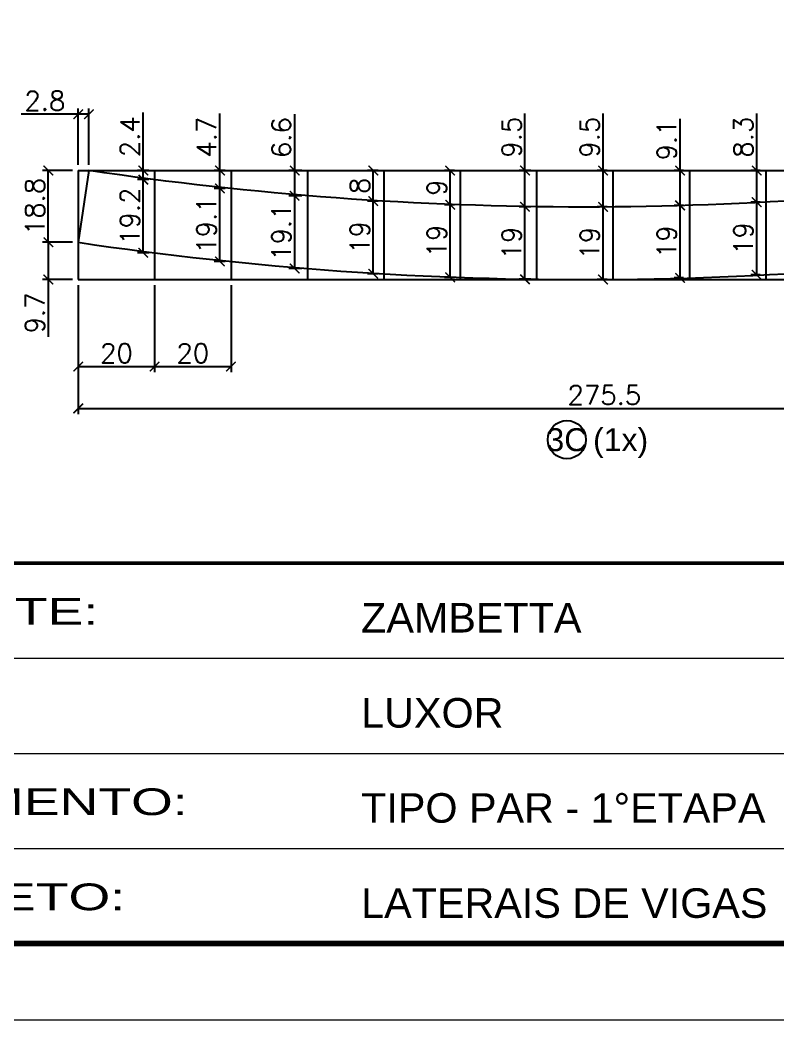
# Model space of a CAD drawing. Extents: x 3309 to 9563, y -2522 to 14608.
# Drawn here: x 5428 to 5825, y 5518 to 6042 of the extents above; entities that cross this region are included whole.
import ezdxf
from ezdxf.enums import TextEntityAlignment as Align

# ---------------------------------------------------------------- set-up
doc = ezdxf.new("R2010")
doc.units = 0
doc.header["$PDMODE"] = 35
doc.header["$PDSIZE"] = -10
doc.linetypes.add('CONTINUO', pattern=[0])
doc.linetypes.add('DASHED', pattern=[0.75, 0.5, -0.25])
doc.layers.add('COTA', color=241, linetype='Continuous')
doc.layers.add('Romaneio', color=10, linetype='Continuous')
doc.layers.add('Folhas', color=255, linetype='Continuous', lineweight=9)
doc.layers.add('SARRAFO DE PRESSAO', color=251, linetype='DASHED', lineweight=9)
doc.styles.add('ARIAL', font='arial.ttf')
doc.styles.add('Romans', font='romans.shx')
doc.styles.add('Tecnologia', font='')
doc.styles.get('Tecnologia').set_extended_font_data('Forgotten Futurist')
doc.dimstyles.new('Cota Seção (2x)', dxfattribs={"dimtxt": 10, "dimasz": 5, "dimexe": 3, "dimexo": 3, "dimgap": 2, "dimtad": 3, "dimdec": 1, "dimlfac": 0.5, "dimzin": 12, "dimdsep": 46, "dimtxsty": 'Romans', "dimblk": 'ARCHTICK', "dimcen": 0, "dimclrd": 4, "dimclre": 4, "dimclrt": 1, "dimadec": 1, "dimazin": 3, "dimtfac": 1, "dimtdec": 1, "dimtmove": 0, "dimatfit": 3, "dimldrblk": 'OBLIQUE', "dimfxl": 1, "dimtolj": 1, "dimtzin": 12, "dimarcsym": 0})

# ---------------------------------------------------------------- blocks, each defined once
blk = doc.blocks.new('9999999999')
at = {"color": 30, "linetype": 'CONTINUO'}
for p, q in [((98564.56, 34379.64), (99583.98, 34379.64)), ((98564.56, 34329.83), (99487.98, 34329.83)), ((98564.56, 34280.02), (99487.98, 34280.02))]:
    blk.add_line(p, q, dxfattribs=at)
at = {"color": 30, "linetype": 'CONTINUO', "const_width": 2}
blk.add_lwpolyline([(99583.98, 34230.21), (99583.98, 34414.45, 0.414214), (99568.98, 34429.45), (98228.98, 34429.45, 0.414214), (98213.98, 34414.45), (98213.98, 34245.21, 0.414214), (98228.98, 34230.21), (99583.98, 34230.21)], format="xyb", dxfattribs=at)
at = {"layer": 'Folhas'}
blk.add_lwpolyline([(98138.98, 34190.21), (99623.98, 34190.21), (99623.98, 35240.21), (98138.98, 35240.21)], close=True, dxfattribs=at)
at = {"layer": 'Folhas', "color": 30, "const_width": 3}
blk.add_lwpolyline([(98213.98, 34230.21), (99583.98, 34230.21), (99583.98, 35200.21), (98213.98, 35200.21)], close=True, dxfattribs=at)
at = {"color": 7, "linetype": 'Continuous', "ltscale": 5, "style": 'ARIAL'}
for s, height, p in [('ZAMBETTA', 15.483, (98837.68, 34393.13)), ('LUXOR', 15.483, (98837.68, 34343.32)), ('TIPO PAR - 1°ETAPA', 15.4829, (98837.68, 34293.51)), ('LATERAIS DE VIGAS', 15.4829, (98837.68, 34243.7))]:
    blk.add_text(s, height=height, dxfattribs=at).set_placement(p)
at = {"layer": 'Folhas', "color": 7, "style": 'Tecnologia', "width": 1.5}
for s, p in [('CLIENTE:', (98573.65, 34397.17)), ('PAVIMENTO:', (98573.65, 34297.5)), ('PROJETO:', (98573.65, 34247.69))]:
    blk.add_text(s, height=14, dxfattribs=at).set_placement(p)
blk = doc.blocks.new('_ArchTick')
at = {"color": 0, "linetype": 'ByBlock', "const_width": 0.15}
blk.add_lwpolyline([(-0.5, -0.5), (0.5, 0.5)], dxfattribs=at)
blk = doc.blocks.new('*D3502')
at = {"layer": 'COTA', "color": 4, "lineweight": -2, "transparency": 16777216}
for p, q in [((5458.42, 5902.6), (5458.42, 5835.12)), ((6009.41, 5902.6), (6009.41, 5835.12)), ((5458.42, 5838.12), (6009.41, 5838.12))]:
    blk.add_line(p, q, dxfattribs=at)
at = {"layer": 'Defpoints', "color": 0, "transparency": 16777216}
for p in [(5458.42, 5905.6), (6009.41, 5905.6), (6009.41, 5838.12)]:
    blk.add_point(p, dxfattribs=at)
at = {"layer": 'COTA', "color": 4, "lineweight": -2, "transparency": 16777216, "xscale": 5, "yscale": 5, "zscale": 5, "rotation": 180}
blk.add_blockref('_ArchTick', (5458.42, 5838.12), dxfattribs=at)
at = {"layer": 'COTA', "color": 4, "lineweight": -2, "transparency": 16777216, "xscale": 5, "yscale": 5, "zscale": 5}
blk.add_blockref('_ArchTick', (6009.41, 5838.12), dxfattribs=at)
at = {"layer": 'COTA', "color": 1, "transparency": 16777216, "insert": (5733.92, 5845.12), "char_height": 10, "attachment_point": 5, "style": 'Romans'}
blk.add_mtext('\\A1;275.5', dxfattribs=at)
blk = doc.blocks.new('_Oblique')
at = {"color": 0, "linetype": 'ByBlock', "lineweight": -2}
blk.add_line((-0.5, -0.5), (0.5, 0.5), dxfattribs=at)
blk = doc.blocks.new('*D3503')
at = {"layer": 'COTA', "color": 4, "lineweight": -2, "transparency": 16777216}
for p, q in [((5458.42, 5902.6), (5458.42, 5857.01)), ((5498.42, 5902.6), (5498.42, 5857.01)), ((5458.42, 5860.01), (5498.42, 5860.01))]:
    blk.add_line(p, q, dxfattribs=at)
at = {"layer": 'Defpoints', "color": 0, "transparency": 16777216}
for p in [(5458.42, 5905.6), (5498.42, 5905.6), (5498.42, 5860.01)]:
    blk.add_point(p, dxfattribs=at)
at = {"layer": 'COTA', "color": 4, "lineweight": -2, "transparency": 16777216, "xscale": 5, "yscale": 5, "zscale": 5, "rotation": 180}
blk.add_blockref('_ArchTick', (5458.42, 5860.01), dxfattribs=at)
at = {"layer": 'COTA', "color": 4, "lineweight": -2, "transparency": 16777216, "xscale": 5, "yscale": 5, "zscale": 5}
blk.add_blockref('_ArchTick', (5498.42, 5860.01), dxfattribs=at)
at = {"layer": 'COTA', "color": 1, "transparency": 16777216, "insert": (5478.42, 5867.01), "char_height": 10, "attachment_point": 5, "style": 'Romans'}
blk.add_mtext('\\A1;20', dxfattribs=at)
blk = doc.blocks.new('*D3504')
at = {"layer": 'COTA', "color": 4, "lineweight": -2, "transparency": 16777216}
for p, q in [((5498.42, 5902.6), (5498.42, 5857.01)), ((5538.42, 5902.6), (5538.42, 5857.01)), ((5498.42, 5860.01), (5538.42, 5860.01))]:
    blk.add_line(p, q, dxfattribs=at)
at = {"layer": 'Defpoints', "color": 0, "transparency": 16777216}
for p in [(5498.42, 5905.6), (5538.42, 5905.6), (5538.42, 5860.01)]:
    blk.add_point(p, dxfattribs=at)
at = {"layer": 'COTA', "color": 4, "lineweight": -2, "transparency": 16777216, "xscale": 5, "yscale": 5, "zscale": 5, "rotation": 180}
blk.add_blockref('_ArchTick', (5498.42, 5860.01), dxfattribs=at)
at = {"layer": 'COTA', "color": 4, "lineweight": -2, "transparency": 16777216, "xscale": 5, "yscale": 5, "zscale": 5}
blk.add_blockref('_ArchTick', (5538.42, 5860.01), dxfattribs=at)
at = {"layer": 'COTA', "color": 1, "transparency": 16777216, "insert": (5518.42, 5867.01), "char_height": 10, "attachment_point": 5, "style": 'Romans'}
blk.add_mtext('\\A1;20', dxfattribs=at)
blk = doc.blocks.new('*D3507')
at = {"layer": 'COTA', "color": 4, "lineweight": -2, "transparency": 16777216}
for p, q in [((5455.42, 5925.1), (5439.75, 5925.1)), ((5442.75, 5925.1), (5442.75, 5905.6)), ((5455.42, 5905.6), (5439.75, 5905.6)), ((5442.75, 5905.6), (5442.75, 5875.65))]:
    blk.add_line(p, q, dxfattribs=at)
at = {"layer": 'Defpoints', "color": 0, "transparency": 16777216}
for p in [(5458.42, 5925.1), (5442.75, 5905.6), (5458.42, 5905.6)]:
    blk.add_point(p, dxfattribs=at)
at = {"layer": 'COTA', "color": 4, "lineweight": -2, "transparency": 16777216, "xscale": 5, "yscale": 5, "zscale": 5}
for p, rotation in [((5442.75, 5925.1), 90), ((5442.75, 5905.6), 270)]:
    blk.add_blockref('_ArchTick', p, dxfattribs=dict(at, rotation=rotation))
at = {"layer": 'COTA', "color": 1, "transparency": 16777216, "insert": (5435.75, 5888.12), "char_height": 10, "attachment_point": 5, "rotation": 90, "style": 'Romans'}
blk.add_mtext('\\A1;9.7', dxfattribs=at)
blk = doc.blocks.new('*D3508')
at = {"layer": 'COTA', "color": 4, "lineweight": -2, "transparency": 16777216}
for p, q in [((5455.42, 5962.68), (5439.75, 5962.68)), ((5442.75, 5925.1), (5442.75, 5962.68)), ((5455.42, 5925.1), (5439.75, 5925.1))]:
    blk.add_line(p, q, dxfattribs=at)
at = {"layer": 'Defpoints', "color": 0, "transparency": 16777216}
for p in [(5442.75, 5962.68), (5458.42, 5962.68), (5458.42, 5925.1)]:
    blk.add_point(p, dxfattribs=at)
at = {"layer": 'COTA', "color": 4, "lineweight": -2, "transparency": 16777216, "xscale": 5, "yscale": 5, "zscale": 5}
for p, rotation in [((5442.75, 5962.68), 90), ((5442.75, 5925.1), 270)]:
    blk.add_blockref('_ArchTick', p, dxfattribs=dict(at, rotation=rotation))
at = {"layer": 'COTA', "color": 1, "transparency": 16777216, "insert": (5435.75, 5943.89), "char_height": 10, "attachment_point": 5, "rotation": 90, "style": 'Romans'}
blk.add_mtext('\\A1;18.8', dxfattribs=at)
blk = doc.blocks.new('*D3509')
at = {"layer": 'COTA', "color": 4, "lineweight": -2, "transparency": 16777216}
for p, q in [((5458.42, 5992.21), (5428.47, 5992.21)), ((5458.42, 5965.68), (5458.42, 5995.21)), ((5463.99, 5992.21), (5458.42, 5992.21)), ((5463.99, 5965.68), (5463.99, 5995.21))]:
    blk.add_line(p, q, dxfattribs=at)
at = {"layer": 'Defpoints', "color": 0, "transparency": 16777216}
for p in [(5458.42, 5992.21), (5458.42, 5962.68), (5463.99, 5962.68)]:
    blk.add_point(p, dxfattribs=at)
at = {"layer": 'COTA', "color": 4, "lineweight": -2, "transparency": 16777216, "xscale": 5, "yscale": 5, "zscale": 5, "rotation": 180}
blk.add_blockref('_ArchTick', (5458.42, 5992.21), dxfattribs=at)
at = {"layer": 'COTA', "color": 4, "lineweight": -2, "transparency": 16777216, "xscale": 5, "yscale": 5, "zscale": 5}
blk.add_blockref('_ArchTick', (5463.99, 5992.21), dxfattribs=at)
at = {"layer": 'COTA', "color": 1, "transparency": 16777216, "insert": (5440.94, 5999.21), "char_height": 10, "attachment_point": 5, "style": 'Romans'}
blk.add_mtext('\\A1;2.8', dxfattribs=at)
blk = doc.blocks.new('*D3510')
at = {"layer": 'COTA', "color": 4, "lineweight": -2, "transparency": 16777216}
for p, q in [((5495.42, 5957.93), (5489.47, 5957.93)), ((5492.47, 5919.62), (5492.47, 5957.93)), ((5495.42, 5919.62), (5489.47, 5919.62))]:
    blk.add_line(p, q, dxfattribs=at)
at = {"layer": 'Defpoints', "color": 0, "transparency": 16777216}
for p in [(5492.47, 5957.93), (5498.42, 5957.93), (5498.42, 5919.62)]:
    blk.add_point(p, dxfattribs=at)
at = {"layer": 'COTA', "color": 4, "lineweight": -2, "transparency": 16777216, "xscale": 5, "yscale": 5, "zscale": 5}
for p, rotation in [((5492.47, 5957.93), 90), ((5492.47, 5919.62), 270)]:
    blk.add_blockref('_ArchTick', p, dxfattribs=dict(at, rotation=rotation))
at = {"layer": 'COTA', "color": 1, "transparency": 16777216, "insert": (5485.47, 5938.77), "char_height": 10, "attachment_point": 5, "rotation": 90, "style": 'Romans'}
blk.add_mtext('\\A1;19.2', dxfattribs=at)
blk = doc.blocks.new('*D3511')
at = {"layer": 'COTA', "color": 4, "lineweight": -2, "transparency": 16777216}
for p, q in [((5492.47, 5962.68), (5492.47, 5993.11)), ((5495.42, 5962.68), (5489.47, 5962.68)), ((5492.47, 5957.93), (5492.47, 5962.68)), ((5495.42, 5957.93), (5489.47, 5957.93))]:
    blk.add_line(p, q, dxfattribs=at)
at = {"layer": 'Defpoints', "color": 0, "transparency": 16777216}
for p in [(5492.47, 5962.68), (5498.42, 5962.68), (5498.42, 5957.93)]:
    blk.add_point(p, dxfattribs=at)
at = {"layer": 'COTA', "color": 4, "lineweight": -2, "transparency": 16777216, "xscale": 5, "yscale": 5, "zscale": 5}
for p, rotation in [((5492.47, 5962.68), 90), ((5492.47, 5957.93), 270)]:
    blk.add_blockref('_ArchTick', p, dxfattribs=dict(at, rotation=rotation))
at = {"layer": 'COTA', "color": 1, "transparency": 16777216, "insert": (5485.47, 5980.4), "char_height": 10, "attachment_point": 5, "rotation": 90, "style": 'Romans'}
blk.add_mtext('\\A1;2.4', dxfattribs=at)
blk = doc.blocks.new('*D3512')
at = {"layer": 'COTA', "color": 4, "lineweight": -2, "transparency": 16777216}
for p, q in [((5535.42, 5953.26), (5529.6, 5953.26)), ((5532.6, 5915.06), (5532.6, 5953.26)), ((5535.42, 5915.06), (5529.6, 5915.06))]:
    blk.add_line(p, q, dxfattribs=at)
at = {"layer": 'Defpoints', "color": 0, "transparency": 16777216}
for p in [(5532.6, 5953.26), (5538.42, 5953.26), (5538.42, 5915.06)]:
    blk.add_point(p, dxfattribs=at)
at = {"layer": 'COTA', "color": 4, "lineweight": -2, "transparency": 16777216, "xscale": 5, "yscale": 5, "zscale": 5}
for p, rotation in [((5532.6, 5953.26), 90), ((5532.6, 5915.06), 270)]:
    blk.add_blockref('_ArchTick', p, dxfattribs=dict(at, rotation=rotation))
at = {"layer": 'COTA', "color": 1, "transparency": 16777216, "insert": (5525.6, 5934.16), "char_height": 10, "attachment_point": 5, "rotation": 90, "style": 'Romans'}
blk.add_mtext('\\A1;19.1', dxfattribs=at)
blk = doc.blocks.new('*D3513')
at = {"layer": 'COTA', "color": 4, "lineweight": -2, "transparency": 16777216}
for p, q in [((5532.6, 5962.68), (5532.6, 5992.64)), ((5535.42, 5962.68), (5529.6, 5962.68)), ((5532.6, 5953.26), (5532.6, 5962.68)), ((5535.42, 5953.26), (5529.6, 5953.26))]:
    blk.add_line(p, q, dxfattribs=at)
at = {"layer": 'Defpoints', "color": 0, "transparency": 16777216}
for p in [(5532.6, 5962.68), (5538.42, 5962.68), (5538.42, 5953.26)]:
    blk.add_point(p, dxfattribs=at)
at = {"layer": 'COTA', "color": 4, "lineweight": -2, "transparency": 16777216, "xscale": 5, "yscale": 5, "zscale": 5}
for p, rotation in [((5532.6, 5962.68), 90), ((5532.6, 5953.26), 270)]:
    blk.add_blockref('_ArchTick', p, dxfattribs=dict(at, rotation=rotation))
at = {"layer": 'COTA', "color": 1, "transparency": 16777216, "insert": (5525.6, 5980.16), "char_height": 10, "attachment_point": 5, "rotation": 90, "style": 'Romans'}
blk.add_mtext('\\A1;4.7', dxfattribs=at)
blk = doc.blocks.new('*D3514')
at = {"layer": 'COTA', "color": 4, "lineweight": -2, "transparency": 16777216}
for p, q in [((5575.42, 5949.51), (5568.75, 5949.51)), ((5571.75, 5911.39), (5571.75, 5949.51)), ((5575.42, 5911.39), (5568.75, 5911.39))]:
    blk.add_line(p, q, dxfattribs=at)
at = {"layer": 'Defpoints', "color": 0, "transparency": 16777216}
for p in [(5571.75, 5949.51), (5578.42, 5949.51), (5578.42, 5911.39)]:
    blk.add_point(p, dxfattribs=at)
at = {"layer": 'COTA', "color": 4, "lineweight": -2, "transparency": 16777216, "xscale": 5, "yscale": 5, "zscale": 5}
for p, rotation in [((5571.75, 5949.51), 90), ((5571.75, 5911.39), 270)]:
    blk.add_blockref('_ArchTick', p, dxfattribs=dict(at, rotation=rotation))
at = {"layer": 'COTA', "color": 1, "transparency": 16777216, "insert": (5564.75, 5930.45), "char_height": 10, "attachment_point": 5, "rotation": 90, "style": 'Romans'}
blk.add_mtext('\\A1;19.1', dxfattribs=at)
blk = doc.blocks.new('*D3515')
at = {"layer": 'COTA', "color": 4, "lineweight": -2, "transparency": 16777216}
for p, q in [((5571.75, 5962.68), (5571.75, 5992.16)), ((5575.42, 5962.68), (5568.75, 5962.68)), ((5571.75, 5949.51), (5571.75, 5962.68)), ((5575.42, 5949.51), (5568.75, 5949.51))]:
    blk.add_line(p, q, dxfattribs=at)
at = {"layer": 'Defpoints', "color": 0, "transparency": 16777216}
for p in [(5571.75, 5962.68), (5578.42, 5962.68), (5578.42, 5949.51)]:
    blk.add_point(p, dxfattribs=at)
at = {"layer": 'COTA', "color": 4, "lineweight": -2, "transparency": 16777216, "xscale": 5, "yscale": 5, "zscale": 5}
for p, rotation in [((5571.75, 5962.68), 90), ((5571.75, 5949.51), 270)]:
    blk.add_blockref('_ArchTick', p, dxfattribs=dict(at, rotation=rotation))
at = {"layer": 'COTA', "color": 1, "transparency": 16777216, "insert": (5564.75, 5979.92), "char_height": 10, "attachment_point": 5, "rotation": 90, "style": 'Romans'}
blk.add_mtext('\\A1;6.6', dxfattribs=at)
blk = doc.blocks.new('*D3516')
at = {"layer": 'COTA', "color": 4, "lineweight": -2, "transparency": 16777216}
for p, q in [((5615.42, 5946.68), (5609.89, 5946.68)), ((5612.89, 5908.62), (5612.89, 5946.68)), ((5615.42, 5908.62), (5609.89, 5908.62))]:
    blk.add_line(p, q, dxfattribs=at)
at = {"layer": 'Defpoints', "color": 0, "transparency": 16777216}
for p in [(5612.89, 5946.68), (5618.42, 5946.68), (5618.42, 5908.62)]:
    blk.add_point(p, dxfattribs=at)
at = {"layer": 'COTA', "color": 4, "lineweight": -2, "transparency": 16777216, "xscale": 5, "yscale": 5, "zscale": 5}
for p, rotation in [((5612.89, 5946.68), 90), ((5612.89, 5908.62), 270)]:
    blk.add_blockref('_ArchTick', p, dxfattribs=dict(at, rotation=rotation))
at = {"layer": 'COTA', "color": 1, "transparency": 16777216, "insert": (5605.89, 5927.65), "char_height": 10, "attachment_point": 5, "rotation": 90, "style": 'Romans'}
blk.add_mtext('\\A1;19', dxfattribs=at)
blk = doc.blocks.new('*D3517')
at = {"layer": 'COTA', "color": 4, "lineweight": -2, "transparency": 16777216}
for p, q in [((5615.42, 5962.68), (5609.89, 5962.68)), ((5612.89, 5946.68), (5612.89, 5962.68)), ((5615.42, 5946.68), (5609.89, 5946.68))]:
    blk.add_line(p, q, dxfattribs=at)
at = {"layer": 'Defpoints', "color": 0, "transparency": 16777216}
for p in [(5612.89, 5962.68), (5618.42, 5962.68), (5618.42, 5946.68)]:
    blk.add_point(p, dxfattribs=at)
at = {"layer": 'COTA', "color": 4, "lineweight": -2, "transparency": 16777216, "xscale": 5, "yscale": 5, "zscale": 5}
for p, rotation in [((5612.89, 5962.68), 90), ((5612.89, 5946.68), 270)]:
    blk.add_blockref('_ArchTick', p, dxfattribs=dict(at, rotation=rotation))
at = {"layer": 'COTA', "color": 1, "transparency": 16777216, "insert": (5605.89, 5954.68), "char_height": 10, "attachment_point": 5, "rotation": 90, "style": 'Romans'}
blk.add_mtext('\\A1;8', dxfattribs=at)
blk = doc.blocks.new('*D3518')
at = {"layer": 'COTA', "color": 4, "lineweight": -2, "transparency": 16777216}
for p, q in [((5655.42, 5944.76), (5650.17, 5944.76)), ((5653.17, 5906.74), (5653.17, 5944.76)), ((5655.42, 5906.74), (5650.17, 5906.74))]:
    blk.add_line(p, q, dxfattribs=at)
at = {"layer": 'Defpoints', "color": 0, "transparency": 16777216}
for p in [(5653.17, 5944.76), (5658.42, 5944.76), (5658.42, 5906.74)]:
    blk.add_point(p, dxfattribs=at)
at = {"layer": 'COTA', "color": 4, "lineweight": -2, "transparency": 16777216, "xscale": 5, "yscale": 5, "zscale": 5}
for p, rotation in [((5653.17, 5944.76), 90), ((5653.17, 5906.74), 270)]:
    blk.add_blockref('_ArchTick', p, dxfattribs=dict(at, rotation=rotation))
at = {"layer": 'COTA', "color": 1, "transparency": 16777216, "insert": (5646.17, 5925.75), "char_height": 10, "attachment_point": 5, "rotation": 90, "style": 'Romans'}
blk.add_mtext('\\A1;19', dxfattribs=at)
blk = doc.blocks.new('*D3519')
at = {"layer": 'COTA', "color": 4, "lineweight": -2, "transparency": 16777216}
for p, q in [((5655.42, 5962.68), (5650.17, 5962.68)), ((5653.17, 5944.76), (5653.17, 5962.68)), ((5655.42, 5944.76), (5650.17, 5944.76))]:
    blk.add_line(p, q, dxfattribs=at)
at = {"layer": 'Defpoints', "color": 0, "transparency": 16777216}
for p in [(5653.17, 5962.68), (5658.42, 5962.68), (5658.42, 5944.76)]:
    blk.add_point(p, dxfattribs=at)
at = {"layer": 'COTA', "color": 4, "lineweight": -2, "transparency": 16777216, "xscale": 5, "yscale": 5, "zscale": 5}
for p, rotation in [((5653.17, 5962.68), 90), ((5653.17, 5944.76), 270)]:
    blk.add_blockref('_ArchTick', p, dxfattribs=dict(at, rotation=rotation))
at = {"layer": 'COTA', "color": 1, "transparency": 16777216, "insert": (5646.17, 5953.72), "char_height": 10, "attachment_point": 5, "rotation": 90, "style": 'Romans'}
blk.add_mtext('\\A1;9', dxfattribs=at)
blk = doc.blocks.new('*D3520')
at = {"layer": 'COTA', "color": 4, "lineweight": -2, "transparency": 16777216}
for p, q in [((5695.42, 5943.74), (5689.33, 5943.74)), ((5692.33, 5905.74), (5692.33, 5943.74)), ((5695.42, 5905.74), (5689.33, 5905.74))]:
    blk.add_line(p, q, dxfattribs=at)
at = {"layer": 'Defpoints', "color": 0, "transparency": 16777216}
for p in [(5692.33, 5943.74), (5698.42, 5943.74), (5698.42, 5905.74)]:
    blk.add_point(p, dxfattribs=at)
at = {"layer": 'COTA', "color": 4, "lineweight": -2, "transparency": 16777216, "xscale": 5, "yscale": 5, "zscale": 5}
for p, rotation in [((5692.33, 5943.74), 90), ((5692.33, 5905.74), 270)]:
    blk.add_blockref('_ArchTick', p, dxfattribs=dict(at, rotation=rotation))
at = {"layer": 'COTA', "color": 1, "transparency": 16777216, "insert": (5685.33, 5924.74), "char_height": 10, "attachment_point": 5, "rotation": 90, "style": 'Romans'}
blk.add_mtext('\\A1;19', dxfattribs=at)
blk = doc.blocks.new('*D3521')
at = {"layer": 'COTA', "color": 4, "lineweight": -2, "transparency": 16777216}
for p, q in [((5692.33, 5962.68), (5692.33, 5992.64)), ((5695.42, 5962.68), (5689.33, 5962.68)), ((5692.33, 5943.74), (5692.33, 5962.68)), ((5695.42, 5943.74), (5689.33, 5943.74))]:
    blk.add_line(p, q, dxfattribs=at)
at = {"layer": 'Defpoints', "color": 0, "transparency": 16777216}
for p in [(5692.33, 5962.68), (5698.42, 5962.68), (5698.42, 5943.74)]:
    blk.add_point(p, dxfattribs=at)
at = {"layer": 'COTA', "color": 4, "lineweight": -2, "transparency": 16777216, "xscale": 5, "yscale": 5, "zscale": 5}
for p, rotation in [((5692.33, 5962.68), 90), ((5692.33, 5943.74), 270)]:
    blk.add_blockref('_ArchTick', p, dxfattribs=dict(at, rotation=rotation))
at = {"layer": 'COTA', "color": 1, "transparency": 16777216, "insert": (5685.33, 5980.16), "char_height": 10, "attachment_point": 5, "rotation": 90, "style": 'Romans'}
blk.add_mtext('\\A1;9.5', dxfattribs=at)
blk = doc.blocks.new('*D3522')
at = {"layer": 'COTA', "color": 4, "lineweight": -2, "transparency": 16777216}
for p, q in [((5735.42, 5943.63), (5730.22, 5943.63)), ((5733.22, 5905.63), (5733.22, 5943.63)), ((5735.42, 5905.63), (5730.22, 5905.63))]:
    blk.add_line(p, q, dxfattribs=at)
at = {"layer": 'Defpoints', "color": 0, "transparency": 16777216}
for p in [(5733.22, 5943.63), (5738.42, 5943.63), (5738.42, 5905.63)]:
    blk.add_point(p, dxfattribs=at)
at = {"layer": 'COTA', "color": 4, "lineweight": -2, "transparency": 16777216, "xscale": 5, "yscale": 5, "zscale": 5}
for p, rotation in [((5733.22, 5943.63), 90), ((5733.22, 5905.63), 270)]:
    blk.add_blockref('_ArchTick', p, dxfattribs=dict(at, rotation=rotation))
at = {"layer": 'COTA', "color": 1, "transparency": 16777216, "insert": (5726.22, 5924.63), "char_height": 10, "attachment_point": 5, "rotation": 90, "style": 'Romans'}
blk.add_mtext('\\A1;19', dxfattribs=at)
blk = doc.blocks.new('*D3523')
at = {"layer": 'COTA', "color": 4, "lineweight": -2, "transparency": 16777216}
for p, q in [((5733.22, 5962.68), (5733.22, 5992.64)), ((5735.42, 5962.68), (5730.22, 5962.68)), ((5733.22, 5943.63), (5733.22, 5962.68)), ((5735.42, 5943.63), (5730.22, 5943.63))]:
    blk.add_line(p, q, dxfattribs=at)
at = {"layer": 'Defpoints', "color": 0, "transparency": 16777216}
for p in [(5733.22, 5962.68), (5738.42, 5962.68), (5738.42, 5943.63)]:
    blk.add_point(p, dxfattribs=at)
at = {"layer": 'COTA', "color": 4, "lineweight": -2, "transparency": 16777216, "xscale": 5, "yscale": 5, "zscale": 5}
for p, rotation in [((5733.22, 5962.68), 90), ((5733.22, 5943.63), 270)]:
    blk.add_blockref('_ArchTick', p, dxfattribs=dict(at, rotation=rotation))
at = {"layer": 'COTA', "color": 1, "transparency": 16777216, "insert": (5726.22, 5980.16), "char_height": 10, "attachment_point": 5, "rotation": 90, "style": 'Romans'}
blk.add_mtext('\\A1;9.5', dxfattribs=at)
blk = doc.blocks.new('*D3524')
at = {"layer": 'COTA', "color": 4, "lineweight": -2, "transparency": 16777216}
for p, q in [((5775.42, 5944.43), (5770.56, 5944.43)), ((5773.56, 5906.41), (5773.56, 5944.43)), ((5775.42, 5906.41), (5770.56, 5906.41))]:
    blk.add_line(p, q, dxfattribs=at)
at = {"layer": 'Defpoints', "color": 0, "transparency": 16777216}
for p in [(5773.56, 5944.43), (5778.42, 5944.43), (5778.42, 5906.41)]:
    blk.add_point(p, dxfattribs=at)
at = {"layer": 'COTA', "color": 4, "lineweight": -2, "transparency": 16777216, "xscale": 5, "yscale": 5, "zscale": 5}
for p, rotation in [((5773.56, 5944.43), 90), ((5773.56, 5906.41), 270)]:
    blk.add_blockref('_ArchTick', p, dxfattribs=dict(at, rotation=rotation))
at = {"layer": 'COTA', "color": 1, "transparency": 16777216, "insert": (5766.56, 5925.42), "char_height": 10, "attachment_point": 5, "rotation": 90, "style": 'Romans'}
blk.add_mtext('\\A1;19', dxfattribs=at)
blk = doc.blocks.new('*D3525')
at = {"layer": 'COTA', "color": 4, "lineweight": -2, "transparency": 16777216}
for p, q in [((5773.56, 5962.68), (5773.56, 5989.78)), ((5775.42, 5962.68), (5770.56, 5962.68)), ((5773.56, 5944.43), (5773.56, 5962.68)), ((5775.42, 5944.43), (5770.56, 5944.43))]:
    blk.add_line(p, q, dxfattribs=at)
at = {"layer": 'Defpoints', "color": 0, "transparency": 16777216}
for p in [(5773.56, 5962.68), (5778.42, 5962.68), (5778.42, 5944.43)]:
    blk.add_point(p, dxfattribs=at)
at = {"layer": 'COTA', "color": 4, "lineweight": -2, "transparency": 16777216, "xscale": 5, "yscale": 5, "zscale": 5}
for p, rotation in [((5773.56, 5962.68), 90), ((5773.56, 5944.43), 270)]:
    blk.add_blockref('_ArchTick', p, dxfattribs=dict(at, rotation=rotation))
at = {"layer": 'COTA', "color": 1, "transparency": 16777216, "insert": (5766.56, 5978.73), "char_height": 10, "attachment_point": 5, "rotation": 90, "style": 'Romans'}
blk.add_mtext('\\A1;9.1', dxfattribs=at)
blk = doc.blocks.new('*D3526')
at = {"layer": 'COTA', "color": 4, "lineweight": -2, "transparency": 16777216}
for p, q in [((5815.42, 5946.13), (5810.68, 5946.13)), ((5813.68, 5908.07), (5813.68, 5946.13)), ((5815.42, 5908.07), (5810.68, 5908.07))]:
    blk.add_line(p, q, dxfattribs=at)
at = {"layer": 'Defpoints', "color": 0, "transparency": 16777216}
for p in [(5813.68, 5946.13), (5818.42, 5946.13), (5818.42, 5908.07)]:
    blk.add_point(p, dxfattribs=at)
at = {"layer": 'COTA', "color": 4, "lineweight": -2, "transparency": 16777216, "xscale": 5, "yscale": 5, "zscale": 5}
for p, rotation in [((5813.68, 5946.13), 90), ((5813.68, 5908.07), 270)]:
    blk.add_blockref('_ArchTick', p, dxfattribs=dict(at, rotation=rotation))
at = {"layer": 'COTA', "color": 1, "transparency": 16777216, "insert": (5806.68, 5927.1), "char_height": 10, "attachment_point": 5, "rotation": 90, "style": 'Romans'}
blk.add_mtext('\\A1;19', dxfattribs=at)
blk = doc.blocks.new('*D3527')
at = {"layer": 'COTA', "color": 4, "lineweight": -2, "transparency": 16777216}
for p, q in [((5813.68, 5962.68), (5813.68, 5992.64)), ((5815.42, 5962.68), (5810.68, 5962.68)), ((5813.68, 5946.13), (5813.68, 5962.68)), ((5815.42, 5946.13), (5810.68, 5946.13))]:
    blk.add_line(p, q, dxfattribs=at)
at = {"layer": 'Defpoints', "color": 0, "transparency": 16777216}
for p in [(5813.68, 5962.68), (5818.42, 5962.68), (5818.42, 5946.13)]:
    blk.add_point(p, dxfattribs=at)
at = {"layer": 'COTA', "color": 4, "lineweight": -2, "transparency": 16777216, "xscale": 5, "yscale": 5, "zscale": 5}
for p, rotation in [((5813.68, 5962.68), 90), ((5813.68, 5946.13), 270)]:
    blk.add_blockref('_ArchTick', p, dxfattribs=dict(at, rotation=rotation))
at = {"layer": 'COTA', "color": 1, "transparency": 16777216, "insert": (5806.68, 5980.16), "char_height": 10, "attachment_point": 5, "rotation": 90, "style": 'Romans'}
blk.add_mtext('\\A1;8.3', dxfattribs=at)

msp = doc.modelspace()

# ---------------------------------------------------------------- linework, layer by layer
at = {"linetype": 'Continuous'}
msp.add_lwpolyline([(6009.41, 5928.37), (5982.65, 5962.68, -0.073713), (5463.99, 5962.68), (5458.42, 5925.1, 0.076697)], format="xyb", close=True, dxfattribs=at)
at = {"layer": 'COTA'}
for p, q in [((5458.42, 5962.68), (6009.41, 5962.68)), ((5458.42, 5962.68), (5458.42, 5905.6)), ((5498.42, 5962.68), (5498.42, 5905.6)), ((5538.42, 5962.68), (5538.42, 5905.6)), ((5578.42, 5962.68), (5578.42, 5905.6)), ((5618.42, 5962.68), (5618.42, 5905.6)), ((5658.42, 5962.68), (5658.42, 5905.6)), ((5698.42, 5962.68), (5698.42, 5905.6)), ((5738.42, 5962.68), (5738.42, 5905.6)), ((5778.42, 5962.68), (5778.42, 5905.6)), ((5818.42, 5962.68), (5818.42, 5905.6)), ((5458.42, 5905.6), (6009.41, 5905.6))]:
    msp.add_line(p, q, dxfattribs=at)
at = {"layer": 'Romaneio', "color": 1, "linetype": 'ByBlock'}
msp.add_circle((5714.29, 5821.74), 10, dxfattribs=at)

# ---------------------------------------------------------------- block references
at = {"layer": 'SARRAFO DE PRESSAO', "color": 6, "linetype": 'ByBlock'}
msp.add_blockref('9999999999', (-93231.11, -28672.37), dxfattribs=at)

# ---------------------------------------------------------------- texts
at = {"layer": 'Romaneio', "color": 255, "linetype": 'ByBlock', "style": 'ARIAL'}
for s, p in [('3C', (5714.29, 5821.74)), ('(1x)', (5742.44, 5821.74))]:
    msp.add_text(s, height=12, dxfattribs=at).set_placement(p, align=Align.MIDDLE_CENTER)

# ---------------------------------------------------------------- dimensions: what is measured, and where the dimension line sits
at = {"layer": 'COTA'}
for base, p1, p2, picture, middle in [((5458.42, 5992.21), (5463.99, 5962.68), (5458.42, 5962.68), '*D3509', (5440.94, 5999.21)), ((6009.41, 5838.12), (5458.42, 5905.6), (6009.41, 5905.6), '*D3502', (5733.92, 5845.12)), ((5498.42, 5860.01), (5458.42, 5905.6), (5498.42, 5905.6), '*D3503', (5478.42, 5867.01)), ((5538.42, 5860.01), (5498.42, 5905.6), (5538.42, 5905.6), '*D3504', (5518.42, 5867.01))]:
    dim = msp.add_linear_dim(base=base, p1=p1, p2=p2, dimstyle='Cota Seção (2x)', dxfattribs=at)
    dim.commit()
    dim.dimension.update_dxf_attribs({"geometry": picture, "text_midpoint": middle})
for base, p1, p2, picture, middle in [((5492.47, 5962.68), (5498.42, 5957.93), (5498.42, 5962.68), '*D3511', (5485.47, 5980.4)), ((5532.6, 5962.68), (5538.42, 5953.26), (5538.42, 5962.68), '*D3513', (5525.6, 5980.16)), ((5571.75, 5962.68), (5578.42, 5949.51), (5578.42, 5962.68), '*D3515', (5564.75, 5979.92)), ((5692.33, 5962.68), (5698.42, 5943.74), (5698.42, 5962.68), '*D3521', (5685.33, 5980.16)), ((5733.22, 5962.68), (5738.42, 5943.63), (5738.42, 5962.68), '*D3523', (5726.22, 5980.16)), ((5813.68, 5962.68), (5818.42, 5946.13), (5818.42, 5962.68), '*D3527', (5806.68, 5980.16)), ((5773.56, 5962.68), (5778.42, 5944.43), (5778.42, 5962.68), '*D3525', (5766.56, 5978.73)), ((5442.75, 5962.68), (5458.42, 5925.1), (5458.42, 5962.68), '*D3508', (5435.75, 5943.89)), ((5612.89, 5962.68), (5618.42, 5946.68), (5618.42, 5962.68), '*D3517', (5605.89, 5954.68)), ((5653.17, 5962.68), (5658.42, 5944.76), (5658.42, 5962.68), '*D3519', (5646.17, 5953.72)), ((5492.47, 5957.93), (5498.42, 5919.62), (5498.42, 5957.93), '*D3510', (5485.47, 5938.77)), ((5532.6, 5953.26), (5538.42, 5915.06), (5538.42, 5953.26), '*D3512', (5525.6, 5934.16)), ((5571.75, 5949.51), (5578.42, 5911.39), (5578.42, 5949.51), '*D3514', (5564.75, 5930.45)), ((5612.89, 5946.68), (5618.42, 5908.62), (5618.42, 5946.68), '*D3516', (5605.89, 5927.65)), ((5653.17, 5944.76), (5658.42, 5906.74), (5658.42, 5944.76), '*D3518', (5646.17, 5925.75)), ((5692.33, 5943.74), (5698.42, 5905.74), (5698.42, 5943.74), '*D3520', (5685.33, 5924.74)), ((5733.22, 5943.63), (5738.42, 5905.63), (5738.42, 5943.63), '*D3522', (5726.22, 5924.63)), ((5773.56, 5944.43), (5778.42, 5906.41), (5778.42, 5944.43), '*D3524', (5766.56, 5925.42)), ((5813.68, 5946.13), (5818.42, 5908.07), (5818.42, 5946.13), '*D3526', (5806.68, 5927.1)), ((5442.7504, 5905.6008), (5458.4186, 5925.0956), (5458.4186, 5905.6008), '*D3507', (5435.7504, 5888.1246))]:
    dim = msp.add_linear_dim(base=base, p1=p1, p2=p2, angle=90, dimstyle='Cota Seção (2x)', dxfattribs=at)
    dim.commit()
    dim.dimension.update_dxf_attribs({"geometry": picture, "text_midpoint": middle})

doc.saveas('drawing.dxf')
